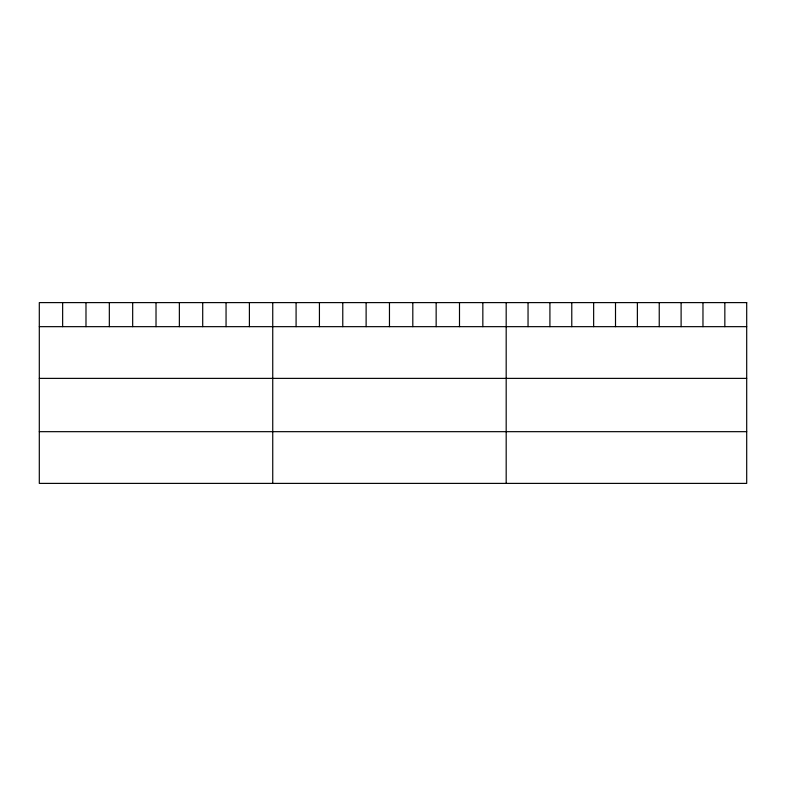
<?xml version="1.0" encoding="UTF-8"?>
<svg xmlns="http://www.w3.org/2000/svg" width="786" height="786" viewBox="0 0 786 786"><rect width="100%" height="100%" fill="white"/><g stroke="black" fill="none" stroke-linecap="round" stroke-linejoin="round"><path stroke-width="1.18" d="M39.3 326.662L746.7 326.662M39.3 378.38L746.7 378.38M39.3 431.671L746.7 431.671M724.839 302.61L724.839 326.662M702.969 302.61L702.969 326.662M681.108 302.61L681.108 326.662M659.238 302.61L659.238 326.662M637.377 302.61L637.377 326.662M615.507 302.61L615.507 326.662M593.646 302.61L593.646 326.662M571.776 302.61L571.776 326.662M549.915 302.61L549.915 326.662M528.045 302.61L528.045 326.662M506.184 302.61L506.184 483.39M482.84 302.61L482.84 326.662M459.496 302.61L459.496 326.662M436.151 302.61L436.151 326.662M412.807 302.61L412.807 326.662M389.463 302.61L389.463 326.662M366.119 302.61L366.119 326.662M342.775 302.61L342.775 326.662M319.43 302.61L319.43 326.662M296.086 302.61L296.086 326.662M272.742 302.61L272.742 483.39M249.398 302.61L249.398 326.662M226.054 302.61L226.054 326.662M202.709 302.61L202.709 326.662M179.365 302.61L179.365 326.662M156.021 302.61L156.021 326.662M132.677 302.61L132.677 326.662M109.333 302.61L109.333 326.662M85.988 302.61L85.988 326.662M62.644 302.61L62.644 326.662M746.7 302.61L39.3 302.61L39.3 483.39L746.7 483.39L746.7 302.61"/></g></svg>
